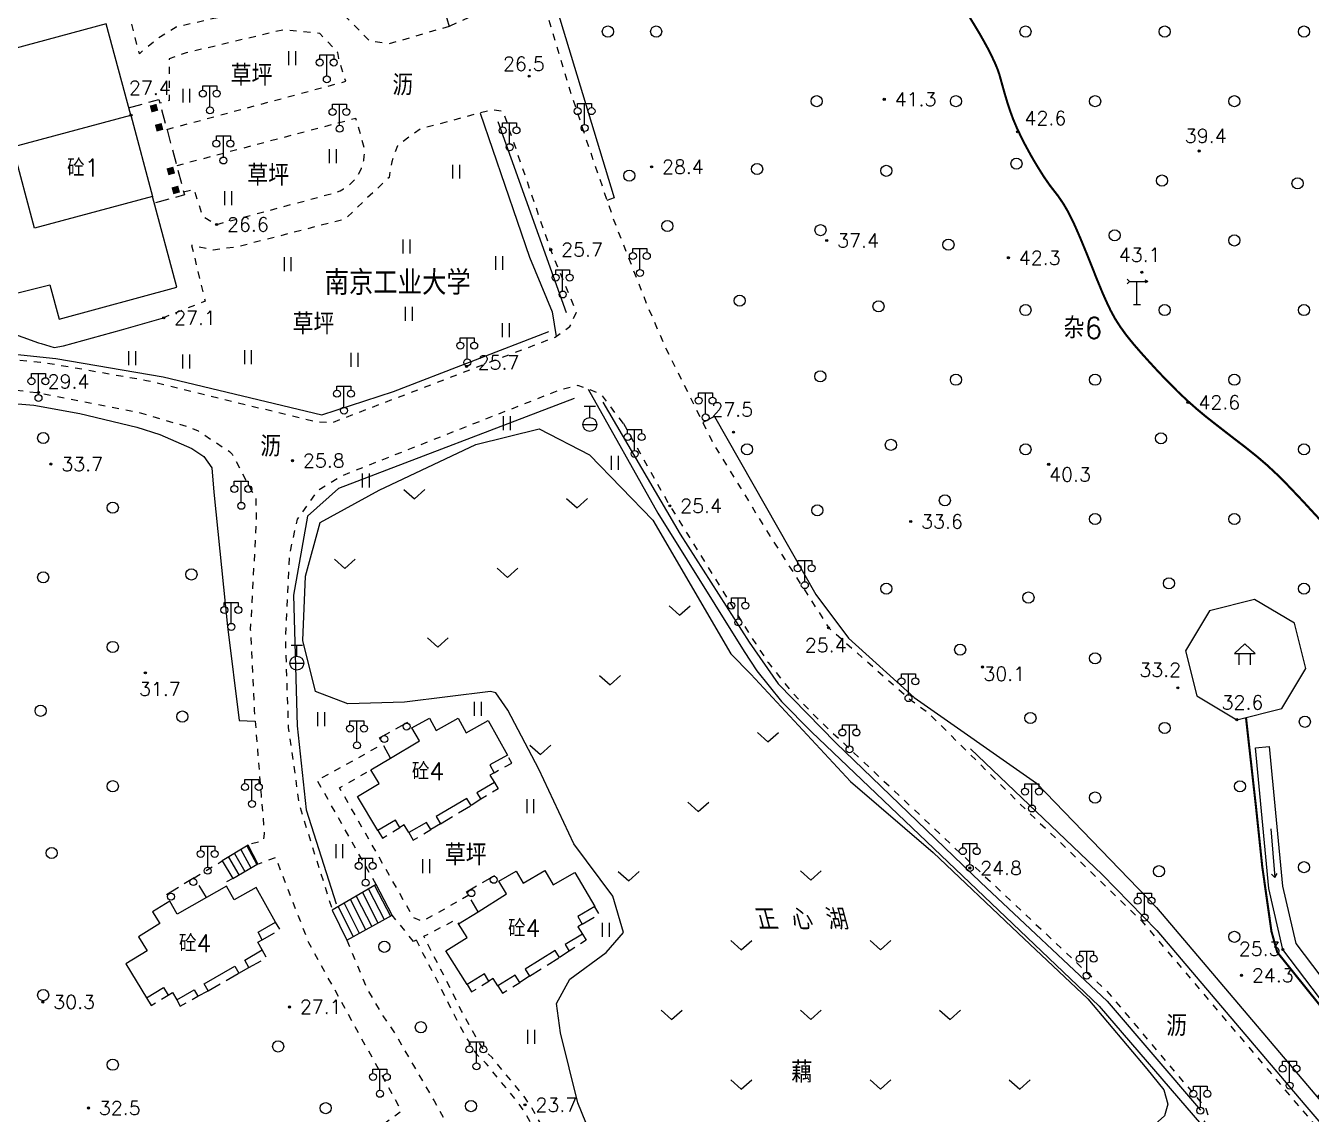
# Model space of a CAD drawing. Extents: x 115374 to 116875, y 149866 to 152432.
# Drawn here: x 115717.1 to 115901.8, y 151056.1 to 151212.5 of the extents above; entities that cross this region are included whole.
import ezdxf
from ezdxf.enums import TextEntityAlignment as Align

# ---------------------------------------------------------------- set-up
doc = ezdxf.new("R2010")
doc.units = 0
doc.header["$MEASUREMENT"] = 0
doc.header["$PDMODE"] = 32
doc.header["$PDSIZE"] = 0.3
for name, pattern in [('X3', [5, 4, -1]), ('X5', [3, 2, -1]), ('X6', [2, 1, -1])]:
    doc.linetypes.add(name, pattern=pattern)
doc.layers.get('0').update_dxf_attribs({"linetype": 'CONTINUOUS'})
for name, color, linetype in [('BOUND', 7, 'CONTINUOUS'), ('DLDW', 14, 'CONTINUOUS'), ('DLSS', 5, 'CONTINUOUS'), ('DMTZ', 5, 'CONTINUOUS'), ('GCD', 1, 'CONTINUOUS'), ('GXYZ', 2, 'CONTINUOUS'), ('JMD', 6, 'CONTINUOUS'), ('SXSS', 5, 'CONTINUOUS'), ('YZH', 2, 'CONTINUOUS'), ('ZBTZ', 5, 'CONTINUOUS')]:
    doc.layers.add(name, color=color, linetype=linetype)
doc.styles.add('HZ', font='rs.shx', dxfattribs={"bigfont": 'hztxt.shx'})
doc.linetypes.add('X35', pattern='A,2,[4,symbolt.shx,S=1,R=0,X=0,Y=0],2,[28,symbolt.shx,S=1,R=0,X=0,Y=0],1e-11', length=4)
doc.linetypes.add('X36', pattern='A,2,[4,symbolt.shx,S=1,R=180,X=0,Y=0],2,[28,symbolt.shx,S=1,R=180,X=0,Y=0],1e-11', length=4)
doc.linetypes.add('X4', pattern='A,0,-1e-09,[149,symbolx.shx,S=0.15,R=0,X=0,Y=0],-1.6', length=1.6)
doc.linetypes.add('X49', pattern='A,0,[5,symbolt.shx,S=1,R=0,X=0,Y=0],-10', length=10)

# ---------------------------------------------------------------- blocks, each defined once
blk = doc.blocks.new('GC097')
for p, q in [((-1, 2.92), (-1, 3.52)), ((-1, 3.52), (1, 3.52)), ((0, 0.52), (0, 3.52)), ((1, 3.52), (1, 2.92))]:
    blk.add_line(p, q)
for centre in [(-1, 2.42), (1, 2.42), (0.01, 0)]:
    blk.add_circle(centre, 0.5)
blk = doc.blocks.new('GC121')
for p, q in [((-0.5, -0.64), (-0.5, 1.36)), ((-0.5, -0.64), (-0.5, 0.86)), ((0.5, -0.64), (0.5, 1.36))]:
    blk.add_line(p, q)
blk = doc.blocks.new('GC122')
blk.add_circle((0, 0), 0.8)
blk = doc.blocks.new('GC271')
at = {"const_width": 1}
blk.add_lwpolyline([(-0.5, 0), (0.5, 0)], dxfattribs=at)
blk = doc.blocks.new('GC133')
for p, q in [((-0.81, 2.59), (0.79, 2.59)), ((-0.01, 0.99), (-0.01, 2.59)), ((-1.01, -0.01), (0.99, -0.01))]:
    blk.add_line(p, q)
blk.add_circle((-0.01, -0.01), 1)
blk = doc.blocks.new('GC075')
for p, q in [((-1.05, 3.3), (-1.43, 3.62)), ((-1.05, 3.3), (-1.43, 2.98)), ((-1.05, 3.3), (1.55, 3.3)), ((0, 0), (0, 3.3)), ((-0.5, 0), (0.5, 0))]:
    blk.add_line(p, q)
for points in [[(1.55, 3.3), (1.16, 3.49)], [(1.55, 3.3), (1.16, 3.11)]]:
    blk.add_lwpolyline(points)
blk = doc.blocks.new('GC126')
for p, q in [((-1.5, 0.7), (0, -0.64)), ((0, -0.64), (1.5, 0.7))]:
    blk.add_line(p, q)
blk = doc.blocks.new('GC100')
for p, q in [((0.01, 3), (-1.49, 1.6)), ((1.51, 1.6), (0.01, 3)), ((-1.49, 1.6), (1.51, 1.6)), ((-0.79, 0), (-0.79, 1.6)), ((0.81, 0), (0.81, 1.6))]:
    blk.add_line(p, q)

msp = doc.modelspace()

# ---------------------------------------------------------------- linework, layer by layer
at = {"layer": 'BOUND', "linetype": 'Continuous', "flags": 128}
msp.add_lwpolyline([(115749.01, 151094.76), (115745.31, 151092.54), (115746.81, 151090.01), (115750.41, 151092.12)], close=True, dxfattribs=at)
at = {"layer": 'BOUND', "linetype": 'Continuous', "elevation": 26.82, "flags": 128}
msp.add_lwpolyline([(115767.41, 151089.13), (115761.11, 151085.47), (115763.22, 151081.14), (115769.72, 151084.74)], close=True, dxfattribs=at)
at = {"layer": 'DLDW', "linetype": 'Continuous', "flags": 128}
msp.add_lwpolyline([(115891.06, 151112.8), (115897.54, 151114.43), (115900.97, 151120.16), (115899.34, 151126.64), (115893.61, 151130.07), (115887.13, 151128.44), (115883.7, 151122.71), (115885.33, 151116.23)], close=True, dxfattribs=at)
at = {"layer": 'DLSS', "linetype": 'X3', "const_width": 0.3, "flags": 128}
for points in [[(115917.78, 151118.79), (115917.57, 151119.66), (115917.32, 151120.66), (115917.03, 151121.65), (115916.72, 151122.62), (115916.37, 151123.58), (115916, 151124.52), (115915.59, 151125.46), (115915.16, 151126.37), (115914.69, 151127.28), (115914.15, 151128.22), (115913.49, 151129.25), (115912.7, 151130.37), (115911.79, 151131.57), (115910.76, 151132.86), (115909.6, 151134.25), (115908.33, 151135.71), (115906.92, 151137.27), (115905.51, 151138.82), (115904.19, 151140.25), (115902.96, 151141.58), (115901.83, 151142.8), (115900.8, 151143.92), (115899.86, 151144.92), (115899.01, 151145.81), (115898.26, 151146.6), (115896.83, 151148.03), (115895.37, 151149.39), (115893.86, 151150.68), (115892.32, 151151.91), (115890.79, 151153.08), (115889.33, 151154.21), (115887.94, 151155.29), (115886.62, 151156.33), (115885.32, 151157.41), (115883.99, 151158.59), (115882.62, 151159.88), (115881.22, 151161.29), (115879.84, 151162.72), (115878.55, 151164.12), (115877.34, 151165.46), (115876.21, 151166.76), (115875.19, 151168.02), (115874.31, 151169.24), (115873.55, 151170.43), (115872.93, 151171.58), (115872.36, 151172.78), (115871.78, 151174.08), (115871.19, 151175.51), (115870.88, 151176.26), (115870.57, 151177.05), (115870.26, 151177.84), (115869.94, 151178.64), (115869.62, 151179.44), (115869.29, 151180.24), (115868.96, 151181.04), (115868.63, 151181.84), (115868.29, 151182.63), (115867.94, 151183.43), (115867.59, 151184.21), (115866.88, 151185.64), (115866.14, 151186.91), (115865.38, 151188.02), (115864.19, 151189.55), (115863.34, 151190.78), (115862.45, 151192.2), (115861.98, 151192.98), (115861.5, 151193.81), (115861.04, 151194.65), (115860.6, 151195.46), (115860.2, 151196.24), (115859.5, 151197.7), (115858.93, 151199.04), (115858.48, 151200.28), (115858.07, 151201.53), (115857.69, 151202.81), (115857.32, 151204.13), (115856.94, 151205.5), (115856.66, 151206.29), (115856.29, 151207.16), (115855.85, 151208.1), (115855.34, 151209.12), (115854.74, 151210.21), (115854.07, 151211.39), (115853.32, 151212.64), (115852.54, 151213.9), (115851.78, 151215.13), (115851.05, 151216.32), (115850.34, 151217.46), (115849.66, 151218.56), (115848.99, 151219.62), (115848.35, 151220.64), (115847.73, 151221.62), (115847.14, 151222.56), (115846.57, 151223.47), (115846.03, 151224.35), (115845.52, 151225.2), (115845.04, 151226.03), (115844.58, 151226.82), (115843.75, 151228.31), (115843.32, 151229.08), (115842.81, 151229.97), (115842.2, 151230.97), (115841.51, 151232.08), (115840.73, 151233.3), (115839.86, 151234.64), (115838.9, 151236.08), (115837.86, 151237.64), (115836.79, 151239.22), (115835.76, 151240.71), (115834.77, 151242.11), (115833.83, 151243.43), (115832.92, 151244.67), (115832.05, 151245.82), (115831.22, 151246.88), (115830.44, 151247.86), (115829.66, 151248.8), (115828.87, 151249.74), (115828.06, 151250.68), (115827.24, 151251.63), (115826.39, 151252.57), (115825.53, 151253.52), (115824.66, 151254.47), (115823.77, 151255.42), (115822.89, 151256.36), (115822.05, 151257.26), (115821.26, 151258.13), (115820.52, 151258.96), (115819.82, 151259.76), (115818.55, 151261.24), (115817.4, 151262.68), (115816.74, 151263.55), (115816.01, 151264.56), (115815.2, 151265.7), (115814.32, 151266.98), (115813.36, 151268.39), (115812.32, 151269.93), (115811.21, 151271.61), (115810.11, 151273.3), (115809.11, 151274.9), (115808.21, 151276.4), (115807.41, 151277.8), (115806.7, 151279.11), (115806.1, 151280.32), (115805.6, 151281.43), (115805.19, 151282.44), (115804.86, 151283.43), (115804.56, 151284.45), (115804.3, 151285.52), (115804.08, 151286.62), (115803.9, 151287.77), (115803.76, 151288.95), (115803.66, 151290.18), (115803.59, 151291.44), (115803.5, 151292.74), (115803.33, 151294.06), (115803.06, 151295.4), (115802.71, 151296.77), (115802.26, 151298.15), (115801.73, 151299.56), (115801.11, 151301), (115800.4, 151302.46), (115799.61, 151303.96), (115798.77, 151305.54), (115797.85, 151307.2), (115796.88, 151308.94), (115795.84, 151310.75), (115794.73, 151312.64), (115793.56, 151314.61), (115792.33, 151316.65), (115791.13, 151318.68), (115790.06, 151320.62), (115789.12, 151322.46), (115788.3, 151324.2), (115787.61, 151325.86), (115787.04, 151327.41), (115786.61, 151328.87), (115786.3, 151330.24), (115786.05, 151331.53), (115785.8, 151332.79), (115785.54, 151334), (115785.28, 151335.18), (115785, 151336.32), (115784.73, 151337.41), (115784.45, 151338.47), (115784.16, 151339.48), (115783.83, 151340.47), (115783.44, 151341.44), (115782.97, 151342.4), (115782.43, 151343.35), (115781.82, 151344.29), (115781.14, 151345.21), (115780.39, 151346.12), (115779.56, 151347.01), (115778.72, 151347.87), (115777.17, 151349.36), (115775.78, 151350.57), (115774.54, 151351.49), (115772.92, 151352.57), (115771.87, 151353.51), (115770.83, 151354.65), (115769.8, 151356), (115769.23, 151356.81), (115768.54, 151357.78), (115767.74, 151358.93), (115766.81, 151360.24), (115765.77, 151361.72), (115764.6, 151363.37), (115763.32, 151365.19), (115761.92, 151367.18)], [(115892.38, 151113.13), (115893.85, 151100.01), (115894.73, 151091.63), (115896.05, 151082.37), (115896.87, 151079.42), (115901.56, 151073.58), (115908.64, 151064.83), (115902.65, 151058.59)]]:
    msp.add_lwpolyline(points, dxfattribs=at)
at = {"layer": 'DLSS', "linetype": 'X6', "flags": 128}
for points, elevation in [([(115771.68, 151269.77), (115775.43, 151268.95), (115779.97, 151219.53), (115781.42, 151213.91), (115777.91, 151212.36)], 26.58), ([(115786.6, 151256.7), (115786.84, 151245.28), (115787.47, 151237.66), (115789.48, 151222.65), (115794.92, 151204.19), (115798.05, 151194.74), (115801.57, 151184.49), (115806.41, 151172.16), (115809.04, 151166.11), (115812.97, 151158.24), (115815.82, 151152.51), (115823.97, 151139.21), (115832.43, 151126.01), (115843.9, 151115.89), (115846.72, 151113.79), (115859.67, 151100.97), (115877.45, 151083.84), (115927.04, 151025.4), (115934.96, 151014.02), (115940.37, 151009.68), (115949.77, 151006.92), (115957.12, 151009.86), (115957.69, 151010.54)], 66.83), ([(115777.91, 151212.36), (115769.24, 151209.83), (115766.47, 151210.27), (115762.87, 151213.95), (115759.24, 151215.95), (115754.26, 151215.78), (115738.67, 151212.25), (115735.92, 151210.52), (115733.4, 151208.44), (115731.25, 151216.72)], 20.35), ([(115737.36, 151197.57), (115763.05, 151204.47), (115762.06, 151207.74), (115761.89, 151208.61), (115759.35, 151211.33), (115754.05, 151211.85), (115740.14, 151208.55), (115737.68, 151207.69), (115737.7, 151201.71), (115736.34, 151201.34)], 62.46), ([(115802.93, 151155.33), (115799.75, 151159.57), (115796.37, 151160.79), (115793.49, 151160.03), (115762.36, 151147.76), (115758.93, 151145.62), (115756.08, 151141.62), (115754.93, 151136.48), (115754.36, 151124.5), (115754.79, 151111.66), (115756.36, 151100.58), (115761.11, 151085.47)], 60.52), ([(115802.93, 151155.33), (115809.62, 151143.48), (115821.95, 151123.68), (115823.74, 151121.01), (115827.13, 151116.74), (115831.35, 151112.47), (115872.35, 151073.85), (115886.62, 151056.99), (115886.93, 151055.92), (115886.2, 151054.8), (115884.43, 151053.35)], 60.52), ([(115767.41, 151089.13), (115758.96, 151104.09), (115768.38, 151109.3)], 24.31), ([(115741.28, 151090.1), (115745.31, 151092.54)], -46.37), ([(115768.47, 151054.73), (115771.07, 151056.64), (115761.32, 151074.3), (115757.73, 151080.77), (115753, 151092.98), (115750.46, 151092.07)], 24.59), ([(115772.78, 151080.96), (115769.72, 151084.74)], 24.31), ([(115763.22, 151081.14), (115766.22, 151073.92), (115768.39, 151070.27), (115770.12, 151067.74), (115772.78, 151063.16), (115775.73, 151058.06), (115780.39, 151049.95), (115784.43, 151042.93), (115786.84, 151038.96), (115790.55, 151032.99), (115792.55, 151029.34), (115794.12, 151025.85), (115794.67, 151023.99), (115795.14, 151020.62), (115795.83, 151019.63), (115797.75, 151017.39)], 24.59), ([(115773.18, 151081.16), (115772.78, 151080.96)], 24.31), ([(115814.5, 151022.3), (115813.29, 151023.14), (115811.86, 151025.48), (115811.01, 151026.73), (115810.06, 151028.29), (115809.45, 151029.16), (115809.05, 151029.45), (115806.31, 151030.97), (115805.79, 151031.13), (115805.17, 151031.66), (115800.3, 151036.27), (115799.76, 151036.74), (115799.36, 151037.42), (115796.82, 151041.98), (115796.61, 151042.52), (115796.32, 151043.01), (115788.82, 151056.32), (115787.84, 151057.82), (115785.04, 151061.2), (115783.24, 151063.41), (115781.98, 151064.61), (115781.43, 151065.42), (115780.62, 151066.76), (115778.61, 151070.45), (115776.13, 151075.46), (115774.19, 151079.16), (115773.24, 151081.05), (115773.18, 151081.16)], 59.38)]:
    msp.add_lwpolyline(points, dxfattribs=dict(at, elevation=elevation))
for points in [[(115619.24, 151179.54), (115621.65, 151170.22), (115631.25, 151171.51), (115634.55, 151173.64), (115635.05, 151178.05), (115628.26, 151204.81), (115627.77, 151205.61), (115633.4, 151207.37), (115641.51, 151177.97), (115642.71, 151173.87), (115643.72, 151171.91), (115646.35, 151171.59), (115719.19, 151164.13), (115721.25, 151163.85), (115734.43, 151161.53), (115758.93, 151155.56), (115761.26, 151155.53), (115793.16, 151167.75), (115795.26, 151169.26), (115796.21, 151171.32), (115792.46, 151180.35), (115785.67, 151200.14), (115783.99, 151200.36), (115773.77, 151197.62), (115770.47, 151195.23), (115769.67, 151192.9), (115769.27, 151190.68), (115762.93, 151184.68), (115747.59, 151180.72), (115743.98, 151180.23), (115740.9, 151180.9), (115742.86, 151172.9), (115736.89, 151170.53)], [(115644.62, 151156.86), (115642.46, 151155.46), (115634.6, 151156.65), (115620.27, 151157.3), (115618.14, 151157.86), (115616.98, 151159.66), (115618.94, 151164.73), (115627.44, 151166.75), (115633.47, 151167.03), (115643.4, 151166.9), (115659.84, 151166.33), (115718.86, 151159.77), (115733.03, 151157.01), (115740.65, 151154.78), (115741.85, 151154.26), (115746.35, 151151.33), (115746.72, 151150.93), (115750.12, 151144.57), (115750.2, 151141.58), (115749.34, 151125.74), (115749.91, 151114.18), (115750.91, 151101.77), (115751.35, 151096.4), (115751.21, 151095.4), (115748.93, 151094.83)], [(115780.71, 151087.58), (115774.06, 151083.82), (115772.78, 151084.38), (115762.16, 151103.02), (115766.66, 151105.6)], [(115746.81, 151090.01), (115745.64, 151089.35), (115745.9, 151088.91)], [(115815.01, 151023.21), (115814.2, 151023.94), (115812.87, 151026.13), (115812.02, 151027.38), (115811.06, 151028.94), (115810.32, 151030.02), (115809.69, 151030.47), (115806.79, 151032.08), (115806.38, 151032.2), (115805.97, 151032.55), (115801.11, 151037.15), (115800.7, 151037.51), (115800.39, 151038.02), (115797.91, 151042.5), (115797.68, 151043.05), (115797.36, 151043.6), (115789.84, 151056.96), (115789.28, 151057.78), (115788.82, 151058.52), (115785.97, 151061.97), (115784.12, 151064.23), (115782.9, 151065.39), (115782.44, 151066.06), (115781.67, 151067.36), (115779.67, 151071), (115777.2, 151076), (115775.25, 151079.71), (115774.26, 151081.7), (115778.89, 151084.08), (115779.27, 151083.47)]]:
    msp.add_lwpolyline(points, dxfattribs=at)
at = {"layer": 'DLSS', "linetype": 'X6', "elevation": 62.47, "flags": 128}
msp.add_lwpolyline([(115739.76, 151188.6), (115741.26, 151189), (115742.42, 151185.17), (115744.46, 151183.91), (115760.54, 151188.21, 0.39584), (115765.71, 151194.9), (115764.52, 151199.15), (115738.76, 151192.35)], format="xyb", dxfattribs=at)
at = {"layer": 'DMTZ', "linetype": 'X36', "flags": 128}
msp.add_lwpolyline([(115768.43, 151347.15), (115769.53, 151340.03), (115775.21, 151316.5), (115777.36, 151309.61), (115781.89, 151295.84), (115783.76, 151288.64), (115785.53, 151280.36), (115788.42, 151267.4), (115788.91, 151261.01), (115787.92, 151252), (115787.75, 151249.62), (115787.81, 151246.66), (115788.01, 151243.6), (115790.83, 151222.64), (115792.98, 151216.13), (115801.59, 151187.72)], dxfattribs=at)
at = {"layer": 'DMTZ', "linetype": 'X35', "flags": 128}
for points, elevation in [([(115723.16, 151215.55), (115708.92, 151211.81), (115706.34, 151210.9), (115700.69, 151205.74), (115696.71, 151203.28), (115691.02, 151200.95), (115689.26, 151199.07), (115688.98, 151196.86), (115694.86, 151174.65), (115695.86, 151173.45), (115698.59, 151172.56), (115705.16, 151171.74), (115708.68, 151170.6), (115718.91, 151166.94), (115719.29, 151166.84), (115721.17, 151166.27), (115722.48, 151166.5), (115730.82, 151168.77), (115736.89, 151170.53)], 62.72), ([(115657.77, 151160.86), (115659.76, 151163.32), (115669.35, 151163.64), (115676.18, 151162.94), (115688.68, 151160.9), (115709.49, 151158.68), (115718.24, 151157.99), (115724.86, 151156.78), (115733.04, 151154.83), (115736.34, 151153.75), (115740.95, 151151.73), (115742.67, 151150.6), (115743.79, 151148.98), (115744.1, 151145.48), (115746.04, 151126.16), (115747.73, 151112.68)], 71)]:
    msp.add_lwpolyline(points, dxfattribs=dict(at, elevation=elevation))
at = {"layer": 'DMTZ', "linetype": 'X36', "elevation": 61.33, "flags": 128}
msp.add_lwpolyline([(115816.01, 151156.32), (115830.59, 151130.77), (115835.3, 151124.49), (115844.72, 151116), (115862.27, 151103.7)], dxfattribs=at)
at = {"layer": 'GCD', "linetype": 'Continuous'}
for p in [(115789.4, 151205.2, 26.5), (115840.42, 151201.89, 41.31), (115732.2, 151199.6, 27.43), (115859.57, 151197.23, 42.6), (115885.66, 151194.46, 39.41), (115806.99, 151192.19, 28.42), (115744.5, 151183.9, 26.62), (115832.15, 151181.62, 37.36), (115792.5, 151180.3, 25.68), (115858.25, 151179.14, 42.32), (115877.41, 151177.05, 43.07), (115736.9, 151170.5, 27.15), (115780.41, 151163.53, 25.72), (115718.9, 151159.8, 29.4), (115884.05, 151158.37, 42.6), (115818.77, 151154.1, 27.51), (115720.69, 151149.51, 33.68), (115755.4, 151150, 25.84), (115864.04, 151149.47, 40.27), (115809.6, 151143.5, 25.36), (115844.22, 151141.26, 33.57), (115832.4, 151126, 25.39), (115734.26, 151119.54, 31.73), (115854.53, 151120.37, 30.05), (115882.59, 151117.38, 33.19), (115891.06, 151112.8, 32.55), (115852.7, 151091.5, 24.77), (115897.68, 151079.79, 25.3), (115891.74, 151076.09, 24.29), (115719.53, 151072.26, 30.34), (115754.96, 151071.55, 27.13), (115726.08, 151057.04, 32.54), (115788.8, 151057.5, 23.71)]:
    msp.add_point(p, dxfattribs=at)
at = {"layer": 'JMD', "linetype": 'Continuous', "flags": 128}
for points in [[(115709.68, 151202.34), (115702.35, 151200.37), (115703.76, 151195.14), (115704.47, 151192.49), (115709.16, 151175.1), (115714.28, 151176.48), (115714.99, 151173.85), (115720.53, 151175.26), (115721.86, 151170.34), (115738.79, 151174.9), (115735.28, 151187.95), (115718.34, 151183.39), (115715.2, 151195.04), (115732.16, 151199.62), (115728.62, 151212.73), (115708.39, 151207.27), (115709.68, 151202.34)], [(115718.34, 151183.39), (115715.2, 151195.04), (115732.16, 151199.62), (115735.28, 151187.95)], [(115767.68, 151096.89), (115764.75, 151101.78), (115767.84, 151103.63), (115766.66, 151105.6), (115769.49, 151107.3), (115773.64, 151109.78), (115772.53, 151111.62), (115775.08, 151113.03), (115776.05, 151111.27), (115779.2, 151113.01), (115780.34, 151110.93), (115783.5, 151112.67), (115786.28, 151107.69), (115783.77, 151106.3), (115784.39, 151105.18), (115783.77, 151104.84), (115784.41, 151103.77), (115781.88, 151102.31), (115782.44, 151101.38), (115781.05, 151100.49), (115780.45, 151101.49), (115776.06, 151098.91), (115776.67, 151097.87), (115775.26, 151097.02), (115774.64, 151098.06), (115772.11, 151096.59), (115771.45, 151097.69), (115770.83, 151097.32), (115770.2, 151098.37), (115767.68, 151096.89)], [(115780.47, 151074.78), (115777.45, 151079.61), (115780.5, 151081.52), (115779.27, 151083.47), (115782.07, 151085.22), (115786.16, 151087.79), (115785.02, 151089.61), (115787.54, 151091.07), (115788.54, 151089.34), (115791.66, 151091.14), (115792.84, 151089.08), (115795.96, 151090.88), (115798.85, 151085.97), (115796.37, 151084.52), (115797.01, 151083.42), (115796.4, 151083.06), (115797.06, 151082), (115794.56, 151080.5), (115795.14, 151079.57), (115793.77, 151078.66), (115793.15, 151079.64), (115788.81, 151076.98), (115789.45, 151075.95), (115788.05, 151075.07), (115787.41, 151076.1), (115784.91, 151074.58), (115784.23, 151075.66), (115783.61, 151075.27), (115782.96, 151076.31), (115780.47, 151074.78)], [(115752.98, 151083.73), (115750.16, 151088.69), (115747.03, 151086.91), (115745.9, 151088.91), (115743.03, 151087.28), (115738.83, 151084.89), (115737.76, 151086.75), (115735.29, 151085.22), (115736.34, 151083.52), (115733.28, 151081.63), (115734.52, 151079.61), (115731.46, 151077.72), (115734.43, 151072.85), (115736.87, 151074.35), (115737.54, 151073.26), (115738.14, 151073.63), (115738.76, 151072.55), (115741.28, 151074.03), (115741.81, 151073.09), (115743.27, 151073.86), (115742.69, 151074.87), (115747.1, 151077.43), (115747.7, 151076.38), (115749.14, 151077.2), (115748.54, 151078.25), (115751.06, 151079.73), (115750.43, 151080.84), (115751.06, 151081.2), (115750.45, 151082.27), (115752.98, 151083.73)]]:
    msp.add_lwpolyline(points, close=True, dxfattribs=at)
at = {"layer": 'SXSS', "linetype": 'Continuous'}
for p, q in [((115895.93, 151097.14), (115896.51, 151090.16)), ((115896.51, 151090.16), (115896.07, 151090.63)), ((115896.51, 151090.16), (115896.86, 151090.7))]:
    msp.add_line(p, q, dxfattribs=at)
at = {"layer": 'SXSS', "linetype": 'Continuous', "elevation": 23.8, "flags": 128}
for points in [[(115802.58, 151042.59), (115796.41, 151057.8), (115793.91, 151067.82), (115793.33, 151072.05), (115795.26, 151075.52), (115800.46, 151079.37), (115802.97, 151082.26), (115801.42, 151087.46), (115795.84, 151094.97), (115790.79, 151105.69), (115786.35, 151114.16), (115784.62, 151116.67), (115783.85, 151116.86), (115771.51, 151115.32), (115763.33, 151115.1), (115758.72, 151116.85), (115756.87, 151124.18), (115757.25, 151133.42), (115759.37, 151141.13), (115767.85, 151145.75), (115781.73, 151152.3), (115790.86, 151154.58), (115798.07, 151150.85), (115807.16, 151141.46), (115818.38, 151122.27), (115821.24, 151119.36), (115835.56, 151103.93), (115847.45, 151093.75), (115859.65, 151082.13), (115869.68, 151072.7), (115878.16, 151062.68), (115880.59, 151059.66)], [(115880.59, 151059.66), (115881.18, 151057.6), (115880.69, 151055.93), (115878.4, 151053.85), (115871.58, 151049.12), (115862.68, 151043.29), (115855.94, 151039.33), (115837.82, 151029.22), (115829.06, 151024.28), (115822.22, 151020.17)]]:
    msp.add_lwpolyline(points, dxfattribs=at)
at = {"layer": 'SXSS', "linetype": 'Continuous', "elevation": 32.55, "flags": 128}
msp.add_lwpolyline([(115911.51, 151061.56), (115897.68, 151079.79), (115895.65, 151088.57), (115893.74, 151108.78), (115895.73, 151108.97), (115897.63, 151088.89), (115899.53, 151080.66), (115913, 151062.92)], close=True, dxfattribs=at)
at = {"layer": 'YZH', "linetype": 'Continuous'}
for p, q in [((115746.2, 151093.07), (115747.67, 151090.52)), ((115747.08, 151093.61), (115748.53, 151091.02)), ((115747.97, 151094.14), (115749.4, 151091.53)), ((115748.85, 151094.67), (115750.26, 151092.03)), ((115748.85, 151094.67), (115750.26, 151092.03)), ((115748.85, 151094.67), (115750.26, 151092.03)), ((115748.85, 151094.67), (115750.26, 151092.03)), ((115745.31, 151092.54), (115746.81, 151090.01)), ((115745.31, 151092.54), (115746.81, 151090.01)), ((115745.31, 151092.54), (115746.81, 151090.01)), ((115745.31, 151092.54), (115746.81, 151090.01)), ((115765.44, 151087.98, 26.82), (115767.68, 151083.61, 26.82)), ((115765.44, 151087.98, 26.82), (115767.68, 151083.61, 26.82)), ((115765.44, 151087.98, 26.82), (115767.68, 151083.61, 26.82)), ((115765.44, 151087.98, 26.82), (115767.68, 151083.61, 26.82)), ((115766.3, 151088.48, 26.82), (115768.57, 151084.11, 26.82)), ((115766.3, 151088.48, 26.82), (115768.57, 151084.11, 26.82)), ((115766.3, 151088.48, 26.82), (115768.57, 151084.11, 26.82)), ((115766.3, 151088.48, 26.82), (115768.57, 151084.11, 26.82)), ((115767.16, 151088.99, 26.82), (115769.47, 151084.61, 26.82)), ((115767.16, 151088.99, 26.82), (115769.47, 151084.61, 26.82)), ((115767.16, 151088.99, 26.82), (115769.47, 151084.61, 26.82)), ((115767.16, 151088.99, 26.82), (115769.47, 151084.61, 26.82)), ((115761.98, 151085.97, 26.82), (115764.11, 151081.63, 26.82)), ((115761.98, 151085.97, 26.82), (115764.11, 151081.63, 26.82)), ((115761.98, 151085.97, 26.82), (115764.11, 151081.63, 26.82)), ((115761.98, 151085.97, 26.82), (115764.11, 151081.63, 26.82)), ((115762.84, 151086.47, 26.82), (115765, 151082.13, 26.82)), ((115762.84, 151086.47, 26.82), (115765, 151082.13, 26.82)), ((115762.84, 151086.47, 26.82), (115765, 151082.13, 26.82)), ((115762.84, 151086.47, 26.82), (115765, 151082.13, 26.82)), ((115763.71, 151086.98, 26.82), (115765.9, 151082.62, 26.82)), ((115764.57, 151087.48, 26.82), (115766.82, 151083.11, 26.82))]:
    msp.add_line(p, q, dxfattribs=at)
at = {"layer": 'YZH', "linetype": 'X5', "flags": 128}
for points, elevation in [([(115731.86, 151200.68), (115736.21, 151201.85), (115739.88, 151188.15), (115735.55, 151186.98)], 62.46), ([(115769.49, 151107.3), (115767.89, 151110.21), (115772.05, 151112.5), (115772.53, 151111.62)], 59.15), ([(115783.77, 151106.3), (115784.39, 151105.18), (115786.9, 151106.58), (115786.28, 151107.69)], 59.56), ([(115784.41, 151103.77), (115784.94, 151102.88), (115782.44, 151101.38)], 59.15), ([(115776.67, 151097.87), (115781.05, 151100.49)], 59.15), ([(115767.68, 151096.89), (115768.32, 151095.81), (115770.83, 151097.32), (115770.2, 151098.37)], 59.15), ([(115772.11, 151096.59), (115772.75, 151095.52), (115775.26, 151097.02)], 59.15), ([(115743.03, 151087.28), (115741.28, 151090.1), (115737.24, 151087.6), (115737.76, 151086.75)], -46.37), ([(115782.07, 151085.22), (115780.4, 151088.1), (115784.52, 151090.48), (115785.02, 151089.61)], -50.49), ([(115797.01, 151083.42), (115799.49, 151084.86), (115798.82, 151085.94)], -50.08), ([(115751.06, 151081.2), (115753.6, 151082.65), (115752.98, 151083.73)], -46.37), ([(115797.06, 151082), (115797.61, 151081.13), (115795.14, 151079.57)], -50.49), ([(115749.14, 151077.2), (115751.68, 151078.64), (115751.06, 151079.73)], -46.37), ([(115789.45, 151075.95), (115793.77, 151078.66)], -50.49), ([(115743.27, 151073.86), (115747.7, 151076.38)], -46.37), ([(115780.47, 151074.78), (115781.14, 151073.72), (115783.61, 151075.27), (115782.96, 151076.31)], -50.49), ([(115784.91, 151074.58), (115785.58, 151073.52), (115788.05, 151075.07)], -50.49), ([(115734.43, 151072.85), (115735.09, 151071.76), (115737.54, 151073.26)], -46.37), ([(115738.76, 151072.55), (115739.27, 151071.65), (115741.81, 151073.09)], -46.37)]:
    msp.add_lwpolyline(points, dxfattribs=dict(at, elevation=elevation))
at = {"layer": 'YZH', "linetype": 'Continuous', "flags": 128}
msp.add_lwpolyline([(115749.01, 151094.76), (115745.31, 151092.54), (115746.81, 151090.01), (115750.41, 151092.12)], dxfattribs=at)
at = {"layer": 'YZH', "linetype": 'Continuous', "elevation": 26.82, "flags": 128}
msp.add_lwpolyline([(115767.41, 151089.13), (115761.11, 151085.47), (115763.22, 151081.14), (115769.72, 151084.74)], dxfattribs=at)
at = {"layer": 'YZH', "linetype": 'Continuous'}
for centre in [(115771.79, 151111.82), (115768.59, 151110.02), (115741.17, 151089.48), (115784.31, 151089.81), (115737.95, 151087.39), (115781.1, 151087.89)]:
    msp.add_circle(centre, 0.5, dxfattribs=at)
at = {"layer": 'ZBTZ', "linetype": 'Continuous', "flags": 128}
for points, elevation in [([(115771.68, 151269.77), (115772.62, 151256.18), (115773.36, 151241.5), (115776.21, 151218.13), (115777.91, 151212.36)], 26.58), ([(115782.36, 151199.92), (115789.47, 151179.21), (115792.72, 151171.39), (115793.27, 151167.83)], 61.4), ([(115797.87, 151160.25), (115807.9, 151142.47), (115820.27, 151122.59), (115822.13, 151119.83), (115825.63, 151115.41), (115829.95, 151111.04), (115871.28, 151071.66), (115886.01, 151054.64)], 60.52)]:
    msp.add_lwpolyline(points, dxfattribs=dict(at, elevation=elevation))
at = {"layer": 'ZBTZ', "linetype": 'X49', "flags": 128}
for points in [[(115784.9, 151198.7), (115794.7, 151171.27)], [(115644.46, 151172.76), (115675.69, 151169.37), (115703.53, 151166.55), (115721.41, 151164.67), (115736.83, 151162.04), (115759.6, 151156.59), (115769.9, 151159.93), (115792.23, 151168.53)], [(115795.85, 151158.91), (115762.02, 151146), (115757.56, 151142.01), (115755.52, 151130.69), (115756.09, 151111.94), (115757.34, 151099.84), (115761.65, 151086.35)], [(115799.98, 151158.42), (115811.09, 151139.44), (115821.01, 151123.92), (115825.19, 151117.95), (115833.44, 151109.47), (115854.3, 151089.44), (115872.46, 151072.36), (115885.84, 151056.72)], [(115852.81, 151108.62), (115871.74, 151090.55), (115879.57, 151082.52), (115900.86, 151057.49), (115925.11, 151029.17), (115937, 151012.84), (115941.89, 151009.93), (115949.24, 151007.95), (115955.42, 151009.75)]]:
    msp.add_lwpolyline(points, dxfattribs=at)
at = {"layer": 'ZBTZ', "linetype": 'X4', "flags": 128}
for points, elevation in [([(115801.59, 151187.72), (115800.58, 151187.37)], 73.77), ([(115816.01, 151156.32), (115814.34, 151155.49)], 61.33), ([(115747.73, 151112.68), (115750.04, 151112.59)], 71)]:
    msp.add_lwpolyline(points, dxfattribs=dict(at, elevation=elevation))
at = {"layer": 'ZBTZ', "linetype": 'Continuous', "flags": 128}
msp.add_lwpolyline([(115862.27, 151103.7), (115879.54, 151085.81), (115929.32, 151027.15), (115937.09, 151016), (115941.72, 151012.28), (115949.62, 151009.96), (115955.37, 151012.26), (115957.98, 151016.92), (115962.56, 151024.57), (115966.19, 151030.86), (115969.35, 151036.33), (115973.97, 151044.82), (115976.68, 151050.28), (115978.61, 151055.01), (115979.61, 151058.33), (115980.66, 151062.8), (115981.45, 151070.46), (115982.43, 151079.03)], dxfattribs=at)

# ---------------------------------------------------------------- block references
at = {"layer": 'DLDW', "linetype": 'Continuous'}
for name, p in [('GC097', (115760.32, 151204.75, 61.9)), ('GC097', (115743.52, 151200.29, 61.38)), ('GC097', (115762.15, 151197.66, 61.74)), ('GC097', (115797.36, 151197.77, 61.2)), ('GC097', (115786.58, 151195.01, 61.3)), ('GC097', (115745.47, 151193.1, -48.31)), ('GC097', (115805.3, 151176.95, 60.97)), ('GC097', (115794.21, 151173.86, 60.84)), ('GC075', (115876.72, 151172.43)), ('GC097', (115780.5, 151164.1, 25.72)), ('GC097', (115718.9, 151158.99, 64.41)), ('GC097', (115762.79, 151157.19)), ('GC097', (115814.74, 151156.2, 60.65)), ('GC097', (115804.55, 151150.97, 60.61)), ('GC097', (115748.04, 151143.51, 61.07)), ('GC097', (115828.99, 151132.12, 60.56)), ('GC097', (115819.45, 151126.77, 1.89)), ('GC097', (115746.6, 151126.13, 61.02)), ('GC100', (115892.21, 151120.7)), ('GC097', (115843.89, 151115.89, 60.36)), ('GC097', (115764.66, 151109.11, 59.07)), ('GC097', (115835.41, 151108.54, 25.78)), ('GC097', (115749.56, 151100.7)), ('GC097', (115861.63, 151100.05, 59.85)), ('GC097', (115852.7, 151091.5, 24.77)), ('GC097', (115743.22, 151091.11)), ('GC097', (115765.91, 151089.39)), ('GC097', (115877.81, 151084.39, 59.18)), ('GC097', (115869.5, 151076.05, 24.45)), ('GC097', (115781.82, 151063.04, 58.31)), ('GC097', (115898.64, 151060.26, 58.26)), ('GC097', (115767.95, 151059.08)), ('GC097', (115885.83, 151056.66, 23.64))]:
    msp.add_blockref(name, p, dxfattribs=at)
at = {"layer": 'GXYZ', "linetype": 'Continuous'}
for p in [(115798.13, 151155.21, 61.36), (115756.04, 151120.92, -49.16)]:
    msp.add_blockref('GC133', p, dxfattribs=at)
at = {"layer": 'YZH', "linetype": 'Continuous', "rotation": 285.3044847262418}
for p in [(115735.5, 151200.62, 62.46), (115736.24, 151197.87, 124.95), (115737.92, 151191.6, 62.46), (115738.63, 151188.87, 62.46)]:
    msp.add_blockref('GC271', p, dxfattribs=at)
at = {"layer": 'ZBTZ', "linetype": 'Continuous'}
for name, p in [('GC122', (115800.71, 151211.62)), ('GC122', (115807.65, 151211.62)), ('GC122', (115860.71, 151211.62)), ('GC122', (115880.71, 151211.62)), ('GC122', (115900.71, 151211.62)), ('GC121', (115755.36, 151207.43)), ('GC121', (115740.17, 151202.05)), ('GC122', (115830.71, 151201.62)), ('GC122', (115850.71, 151201.62)), ('GC122', (115870.71, 151201.62)), ('GC122', (115890.71, 151201.62)), ('GC121', (115761.22, 151193.36)), ('GC122', (115859.41, 151192.64)), ('GC121', (115778.94, 151191.14)), ('GC122', (115803.78, 151190.93)), ('GC122', (115822.15, 151191.88)), ('GC122', (115840.71, 151191.62)), ('GC122', (115880.31, 151190.22)), ('GC122', (115899.79, 151189.82)), ('GC121', (115746.18, 151187.35)), ('GC122', (115809.26, 151183.69)), ('GC122', (115831.26, 151183.1)), ('GC121', (115771.82, 151180.39)), ('GC122', (115849.64, 151181.01)), ('GC122', (115873.51, 151182.36)), ('GC122', (115890.71, 151181.62)), ('GC121', (115754.73, 151177.86)), ('GC121', (115785.11, 151178.02)), ('GC122', (115819.65, 151172.97)), ('GC122', (115839.59, 151172.16)), ('GC121', (115772.14, 151170.74)), ('GC122', (115860.71, 151171.62)), ('GC122', (115880.71, 151171.62)), ('GC122', (115900.71, 151171.62)), ('GC121', (115786.06, 151168.37)), ('GC121', (115732.41, 151164.35)), ('GC121', (115740.16, 151163.88)), ('GC121', (115749.03, 151164.51)), ('GC121', (115764.32, 151164.13)), ('GC122', (115831.22, 151162.1)), ('GC122', (115850.71, 151161.62)), ('GC122', (115870.71, 151161.62)), ('GC122', (115890.71, 151161.62)), ('GC121', (115786.21, 151155.02)), ('GC122', (115719.58, 151153.25)), ('GC122', (115880.17, 151153.21)), ('GC122', (115820.71, 151151.62)), ('GC122', (115841.37, 151152.27)), ('GC122', (115860.71, 151151.62)), ('GC122', (115900.71, 151151.62)), ('GC121', (115801.72, 151149.33)), ('GC121', (115765.96, 151146.8)), ('GC126', (115772.91, 151145.16)), ('GC122', (115849.12, 151144.3)), ('GC122', (115729.58, 151143.25)), ('GC126', (115796.28, 151143.86)), ('GC122', (115830.8, 151142.86)), ('GC122', (115870.71, 151141.62)), ('GC122', (115890.71, 151141.62)), ('GC126', (115762.91, 151135.16)), ('GC122', (115719.58, 151133.25)), ('GC122', (115740.88, 151133.66)), ('GC126', (115786.28, 151133.86)), ('GC122', (115840.71, 151131.62)), ('GC122', (115881.31, 151132.38)), ('GC122', (115900.71, 151131.62)), ('GC122', (115861.13, 151130.34)), ('GC126', (115811.02, 151128.44)), ('GC126', (115776.28, 151123.86)), ('GC122', (115729.58, 151123.25)), ('GC122', (115851.32, 151122.85)), ('GC122', (115870.71, 151121.62)), ('GC126', (115801.02, 151118.44)), ('GC121', (115782.05, 151114.01)), ('GC122', (115719.21, 151114.08)), ('GC122', (115739.58, 151113.25)), ('GC121', (115759.56, 151112.53)), ('GC122', (115861.42, 151113.04)), ('GC122', (115880.71, 151111.62)), ('GC122', (115900.84, 151112.5)), ('GC126', (115823.7, 151110.28)), ('GC126', (115791.02, 151108.44)), ('GC122', (115729.58, 151103.25)), ('GC122', (115870.71, 151101.62)), ('GC122', (115891.52, 151103.24)), ('GC121', (115789.59, 151100.01)), ('GC126', (115813.7, 151100.28)), ('GC121', (115762.15, 151093.57)), ('GC122', (115720.8, 151093.65)), ('GC121', (115774.64, 151091.4)), ('GC122', (115879.88, 151091.04)), ('GC122', (115900.71, 151091.62)), ('GC126', (115803.7, 151090.28)), ('GC126', (115829.87, 151090.4)), ('GC121', (115800.44, 151082.27)), ('GC122', (115890.71, 151081.62)), ('GC122', (115768.59, 151080.19)), ('GC126', (115819.87, 151080.4)), ('GC126', (115839.87, 151080.4)), ('GC122', (115719.58, 151073.25)), ('GC126', (115809.87, 151070.4)), ('GC126', (115829.87, 151070.4)), ('GC126', (115849.87, 151070.4)), ('GC122', (115773.84, 151068.64)), ('GC121', (115789.7, 151066.89)), ('GC122', (115753.34, 151065.88)), ('GC122', (115729.58, 151063.25)), ('GC126', (115819.87, 151060.4)), ('GC126', (115839.87, 151060.4)), ('GC126', (115859.87, 151060.4)), ('GC122', (115781.05, 151057.31)), ('GC122', (115760.17, 151057.02))]:
    msp.add_blockref(name, p, dxfattribs=at)

# ---------------------------------------------------------------- texts
at = {"layer": 'DLSS', "linetype": 'Continuous', "style": 'HZ'}
for p in [(115771.25, 151204.05), (115752.27, 151152.18), (115882.42, 151068.95)]:
    msp.add_text('沥', height=3, dxfattribs=at).set_placement(p, align=Align.MIDDLE)
at = {"layer": 'GCD', "linetype": 'Continuous', "style": 'HZ'}
for s, p in [('26.5', (115785.64, 151205.99, 26.5)), ('27.4', (115731.9, 151202.55, 27.43)), ('41.3', (115841.92, 151200.89, 41.31)), ('42.6', (115860.57, 151198.17, 42.6)), ('39.4', (115883.6, 151195.63, 39.41)), ('28.4', (115808.49, 151191.19, 28.42)), ('26.6', (115746, 151182.9, 26.62)), ('37.4', (115833.65, 151180.62, 37.36)), ('25.7', (115794, 151179.3, 25.68)), ('42.3', (115859.75, 151178.14, 42.32)), ('43.1', (115874.12, 151178.56, 43.07)), ('27.1', (115738.4, 151169.5, 27.15)), ('25.7', (115782, 151163.1, 25.72)), ('29.4', (115720.22, 151160.37, 29.4)), ('27.5', (115815.57, 151156.36, 27.51)), ('42.6', (115885.55, 151157.37, 42.6)), ('33.7', (115722.19, 151148.51, 33.68)), ('25.8', (115756.9, 151149, 25.84)), ('40.3', (115864.11, 151147, 40.27)), ('25.4', (115811.1, 151142.5, 25.36)), ('33.6', (115845.72, 151140.26, 33.57)), ('25.4', (115829, 151122.49, 25.39)), ('33.2', (115877.06, 151118.95, 33.19)), ('30.1', (115854.66, 151118.4, 30.05)), ('31.7', (115733.35, 151116.21, 31.73)), ('32.6', (115888.88, 151114.27, 32.55)), ('24.8', (115854.2, 151090.5, 24.77)), ('25.3', (115891.35, 151078.9, 25.3)), ('24.3', (115893.24, 151075.09, 24.29)), ('30.3', (115721.03, 151071.26, 30.34)), ('27.1', (115756.46, 151070.55, 27.13)), ('32.5', (115727.58, 151056.04, 32.54)), ('23.7', (115790.3, 151056.5, 23.71))]:
    msp.add_text(s, height=2, dxfattribs=at).set_placement(p)
at = {"layer": 'JMD', "linetype": 'Continuous', "style": 'HZ'}
for s, height, p in [('砼1', 2.5, (115725.34, 151192.2)), ('南京工业大学', 3.5, (115770.51, 151175.75)), ('砼4', 2.5, (115774.88, 151105.52, 39.95)), ('砼4', 2.5, (115788.69, 151082.98)), ('砼4', 2.5, (115741.42, 151080.82, -46.37))]:
    msp.add_text(s, height=height, dxfattribs=at).set_placement(p, align=Align.MIDDLE)
at = {"layer": 'SXSS', "linetype": 'Continuous', "style": 'HZ', "oblique": 345}
msp.add_text('正 心 湖', height=3, dxfattribs=at).set_placement((115828.99, 151084.28), align=Align.MIDDLE)
at = {"layer": 'ZBTZ', "linetype": 'Continuous', "style": 'HZ'}
for s, p in [('草坪', (115749.51, 151205.48)), ('草坪', (115751.91, 151191.12)), ('草坪', (115758.41, 151169.8)), ('杂6', (115868.97, 151169.21)), ('草坪', (115780.29, 151093.55)), ('藕', (115828.57, 151062.36))]:
    msp.add_text(s, height=3, dxfattribs=at).set_placement(p, align=Align.MIDDLE)

doc.saveas('drawing.dxf')
